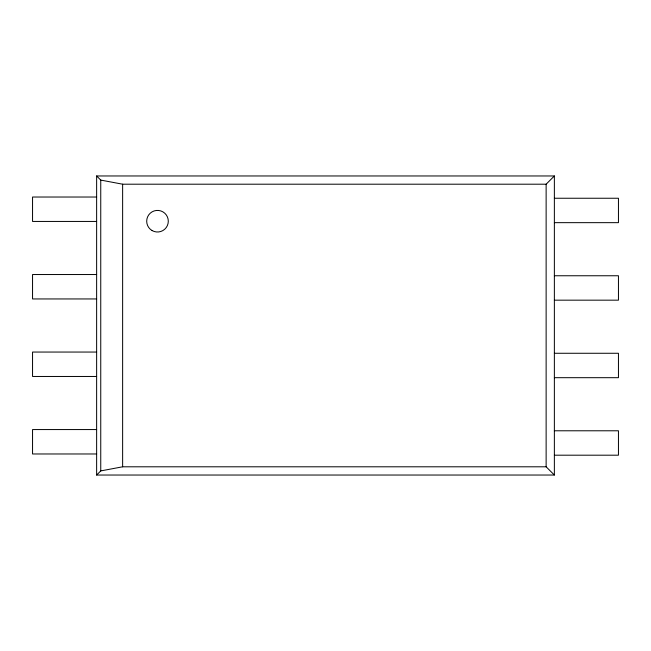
<?xml version="1.0" encoding="UTF-8"?>
<svg xmlns="http://www.w3.org/2000/svg" width="651" height="651" viewBox="0 0 651 651"><rect width="100%" height="100%" fill="white"/><g stroke="black" fill="none" stroke-linecap="round" stroke-linejoin="round"><path stroke-width="0.98" d="M96.633 475.035L100.75 470.917L122.632 466.8L546.132 466.8L554.367 475.035L554.367 175.965L96.633 175.965L96.633 475.035L554.367 475.035M96.633 175.965L100.75 180.083L122.632 184.2L546.132 184.2L554.367 175.965M96.633 197.025L32.55 197.025L32.55 221.438L96.633 221.438M554.367 198.246L618.45 198.246L618.45 222.658L554.367 222.658M96.633 274.535L32.55 274.535L32.55 298.947L96.633 298.947M554.367 275.755L618.45 275.755L618.45 300.168L554.367 300.168M96.633 352.053L32.55 352.053L32.55 376.465L96.633 376.465M554.367 353.273L618.45 353.273L618.45 377.686L554.367 377.686M96.633 429.562L32.55 429.562L32.55 453.975L96.633 453.975M554.367 430.783L618.45 430.783L618.45 455.195L554.367 455.195M546.132 184.2L546.132 466.8M122.632 184.2L122.632 466.8M100.75 180.083L100.75 470.917M152.09 230.56A10.807 10.807 0 0 0 168.3 221.21A10.807 10.807 0 0 0 152.09 211.852A10.807 10.807 0 0 0 152.09 230.56"/></g></svg>
